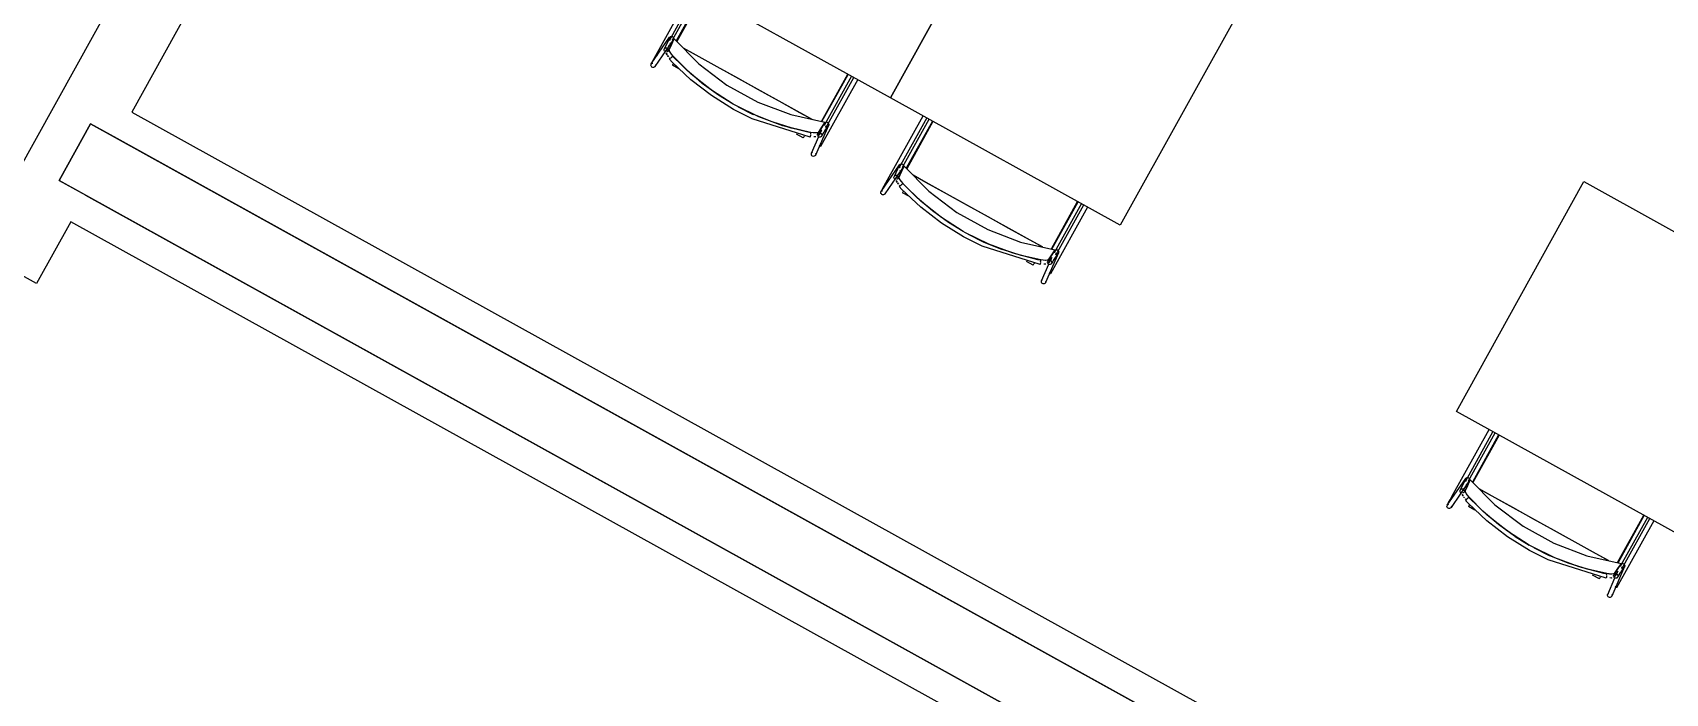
# Model space of a CAD drawing. Header units: metres. Extents: x 3.2 to 22.3, y 0.7 to 22.8.
# Drawn here: x 5.379 to 6.968, y 10.183 to 10.826 of the extents above; entities that cross this region are included whole.
import ezdxf

# ---------------------------------------------------------------- set-up
doc = ezdxf.new("R2010")
doc.units = ezdxf.units.M
doc.layers.add('ARREDI', color=9, linetype='Continuous')
doc.layers.add('PARETI_STRUTTURE', color=7, linetype='Continuous')

msp = doc.modelspace()

# ---------------------------------------------------------------- linework, layer by layer
at = {"layer": 'ARREDI'}
for points in [[(6.1139, 11.111), (6.3378, 10.9869), (6.2137, 10.763), (5.9898, 10.8871)], [(6.3378, 10.9869), (6.5616, 10.8628), (6.4375, 10.6389), (6.2137, 10.763)], [(6.1501, 10.7391), (6.1497, 10.7361)], [(6.8888, 10.6814), (7.1126, 10.5573), (6.9885, 10.3335), (6.7647, 10.4576)], [(6.3739, 10.615), (6.3735, 10.612)], [(6.9249, 10.3096), (6.9245, 10.3066)]]:
    msp.add_lwpolyline(points, close=True, dxfattribs=at)
for points in [[(6.0309, 10.8644), (6.0054, 10.8184)], [(5.9995, 10.8188), (5.9989, 10.8193), (5.9986, 10.82), (5.9984, 10.8207), (5.9986, 10.8214), (5.9988, 10.8219), (5.9988, 10.8219), (5.999, 10.8221), (5.9996, 10.8225), (6.0003, 10.8228)], [(6.0003, 10.8228), (6.001, 10.8228), (6.0017, 10.8225), (6.0023, 10.822), (6.0026, 10.8213), (6.0028, 10.8206), (6.0027, 10.8203)], [(5.9951, 10.8075), (5.9944, 10.8077), (5.9939, 10.8082), (5.9935, 10.8089), (5.9934, 10.8096), (5.9934, 10.8096), (5.9935, 10.8103), (5.9936, 10.8104), (5.9939, 10.8109), (5.9945, 10.8114), (5.9952, 10.8116)], [(5.9952, 10.8116), (5.9959, 10.8116), (5.9966, 10.8113), (5.9972, 10.8108), (5.9976, 10.8102), (5.9977, 10.8095), (5.9977, 10.8095), (5.9976, 10.8088), (5.9975, 10.8086), (5.9972, 10.8081), (5.9966, 10.8077), (5.9959, 10.8074)], [(5.9956, 10.8063), (5.9964, 10.8048)], [(5.9963, 10.8049), (5.9956, 10.8063)], [(5.9961, 10.8087), (5.9979, 10.8126), (5.9986, 10.8141)], [(6.0022, 10.8035), (6.0006, 10.8054), (5.9993, 10.8073), (5.9986, 10.8088), (5.9984, 10.8097), (6.0009, 10.8151), (6.0033, 10.8205), (6.0273, 10.7961), (6.0547, 10.7754), (6.0846, 10.7588), (6.1167, 10.7466), (6.15, 10.7391), (6.1468, 10.7342), (6.1435, 10.7293)], [(6.0022, 10.8035), (6.0006, 10.8055), (5.9993, 10.8074), (5.9985, 10.8088), (5.9984, 10.8097)], [(5.9996, 10.8164), (5.9992, 10.8155)], [(6.0031, 10.8203), (6.0015, 10.819)], [(6.012, 10.8116), (6.0245, 10.8047), (6.0447, 10.7935), (6.0649, 10.7823), (6.0851, 10.7711), (6.1045, 10.7604)], [(6.012, 10.8116), (6.1379, 10.7418)], [(5.9831, 10.7925), (5.9824, 10.7926), (5.9817, 10.7928), (5.9811, 10.7933), (5.9808, 10.794), (5.9806, 10.7947), (5.9808, 10.7955), (5.981, 10.7959), (5.981, 10.7959), (5.9812, 10.7961), (5.9818, 10.7966), (5.9825, 10.7968)], [(5.985, 10.7946), (5.9848, 10.7939), (5.9846, 10.7935), (5.9846, 10.7934), (5.9844, 10.7932), (5.9839, 10.7928), (5.9831, 10.7925)], [(5.9855, 10.8043), (5.9855, 10.8043), (5.9855, 10.8043), (5.9858, 10.8041), (5.9862, 10.8039)], [(5.9868, 10.8036), (5.9863, 10.8039)], [(5.9969, 10.8041), (5.9977, 10.8029)], [(5.9976, 10.803), (5.9969, 10.8041)], [(5.9985, 10.8019), (5.9992, 10.8011)], [(6.0008, 10.8025), (6.0003, 10.802), (5.9997, 10.8015), (5.9992, 10.8011), (5.9988, 10.8008), (5.9986, 10.8006)], [(5.9986, 10.8006), (5.9986, 10.8006)], [(6.0008, 10.8025), (6.0013, 10.803), (6.0016, 10.8033), (6.0018, 10.8034)], [(6.0027, 10.7965), (6.0023, 10.7959), (6.002, 10.7953), (6.0018, 10.7949), (6.0017, 10.7947)], [(6.0608, 10.7569), (6.0465, 10.7656), (6.0307, 10.777), (6.0159, 10.7897), (6.0022, 10.8035)], [(6.0608, 10.7569), (6.0465, 10.7656), (6.0308, 10.777), (6.016, 10.7896), (6.0023, 10.8034)], [(6.1471, 10.7398), (6.1727, 10.7858)], [(6.1053, 10.7599), (6.1254, 10.7488), (6.1379, 10.7418)], [(6.0802, 10.7469), (6.0657, 10.7542)], [(6.0657, 10.7542), (6.0803, 10.7468)], [(6.1361, 10.7293), (6.1172, 10.7336), (6.0986, 10.7394), (6.0808, 10.7466)], [(6.1363, 10.7292), (6.1173, 10.7335), (6.0987, 10.7394), (6.0809, 10.7466)], [(6.136, 10.7268), (6.1359, 10.7261), (6.1358, 10.7254), (6.1357, 10.7249), (6.1357, 10.7246), (6.1357, 10.7246), (6.1357, 10.7246), (6.1357, 10.7248)], [(6.1362, 10.7275), (6.1363, 10.7281), (6.1363, 10.7286), (6.1364, 10.7288)], [(6.1435, 10.7293), (6.1427, 10.7289), (6.141, 10.7288), (6.1387, 10.7289), (6.1363, 10.7292)], [(6.1435, 10.7293), (6.1427, 10.7289), (6.1411, 10.7288), (6.1388, 10.7289), (6.1363, 10.7292)], [(6.1427, 10.7267), (6.1428, 10.7274), (6.1431, 10.7279), (6.1432, 10.7281), (6.1437, 10.7286), (6.1437, 10.7286), (6.1444, 10.7288), (6.1451, 10.7289), (6.1458, 10.7286), (6.1464, 10.7282), (6.1468, 10.7276)], [(6.147, 10.7316), (6.1462, 10.7304), (6.1429, 10.7254)], [(6.1468, 10.7275), (6.147, 10.7268), (6.1469, 10.7261), (6.1467, 10.7256), (6.1466, 10.7254), (6.1461, 10.725), (6.1461, 10.7249), (6.1454, 10.7247), (6.1447, 10.7246), (6.1439, 10.7249), (6.1433, 10.7253)], [(6.1499, 10.7382), (6.1504, 10.7387), (6.1511, 10.739), (6.1519, 10.7391), (6.1526, 10.7389), (6.1532, 10.7384), (6.1536, 10.7378)], [(6.1536, 10.7378), (6.1538, 10.737), (6.1537, 10.7363), (6.1536, 10.7361), (6.1536, 10.7361), (6.1533, 10.7356), (6.1528, 10.7351), (6.1521, 10.7348), (6.1514, 10.7348), (6.1506, 10.735)], [(6.2547, 10.7403), (6.2292, 10.6943)], [(6.129, 10.7241), (6.1291, 10.7243), (6.1294, 10.7247), (6.1297, 10.7253), (6.1301, 10.7259)], [(6.1413, 10.725), (6.1404, 10.725), (6.1392, 10.725)], [(6.1405, 10.7249), (6.1392, 10.725)], [(6.145, 10.7159), (6.1444, 10.7162)], [(6.1457, 10.7155), (6.1455, 10.7156), (6.145, 10.7159)], [(6.1458, 10.7155), (6.1458, 10.7155)], [(6.137, 10.7072), (6.1369, 10.708), (6.137, 10.7087), (6.137, 10.7089), (6.137, 10.7089), (6.1373, 10.7094), (6.1378, 10.7099)], [(6.141, 10.7089), (6.1412, 10.7082), (6.1411, 10.7074), (6.141, 10.7072), (6.141, 10.7072), (6.1408, 10.7068), (6.1402, 10.7063), (6.1395, 10.706), (6.1388, 10.7059), (6.138, 10.7062), (6.1374, 10.7066), (6.137, 10.7072)], [(6.2233, 10.6947), (6.2228, 10.6952), (6.2224, 10.6959), (6.2223, 10.6966), (6.2224, 10.6973), (6.2227, 10.6978), (6.2227, 10.6978), (6.2228, 10.698), (6.2234, 10.6984), (6.2241, 10.6987)], [(6.2261, 10.6795), (6.2245, 10.6813), (6.2232, 10.6832), (6.2224, 10.6847), (6.2223, 10.6856), (6.2247, 10.691), (6.2271, 10.6964), (6.2512, 10.672), (6.2785, 10.6513), (6.3085, 10.6347), (6.3405, 10.6225), (6.3739, 10.615), (6.3706, 10.6101), (6.3673, 10.6052)], [(6.2241, 10.6987), (6.2249, 10.6987), (6.2256, 10.6984), (6.2261, 10.6979), (6.2265, 10.6972), (6.2266, 10.6965), (6.2265, 10.6958)], [(6.2271, 10.6964), (6.2254, 10.6949)], [(6.2094, 10.6802), (6.2093, 10.6802), (6.2094, 10.6802), (6.2096, 10.6801), (6.2101, 10.6798)], [(6.2107, 10.6795), (6.2101, 10.6798)], [(6.219, 10.6834), (6.2183, 10.6836), (6.2177, 10.6841), (6.2173, 10.6848), (6.2172, 10.6855), (6.2172, 10.6856), (6.2174, 10.6862), (6.2174, 10.6863), (6.2177, 10.6868), (6.2183, 10.6873), (6.219, 10.6875)], [(6.219, 10.6875), (6.2198, 10.6875), (6.2205, 10.6873), (6.221, 10.6868), (6.2214, 10.6861), (6.2215, 10.6854), (6.2215, 10.6854), (6.2214, 10.6847), (6.2213, 10.6845), (6.221, 10.6841), (6.2204, 10.6836), (6.2197, 10.6834)], [(6.2202, 10.6808), (6.2194, 10.6823)], [(6.2194, 10.6822), (6.2202, 10.6807)], [(6.22, 10.6846), (6.2217, 10.6885), (6.2224, 10.69)], [(6.2207, 10.68), (6.2215, 10.6788)], [(6.2214, 10.6789), (6.2207, 10.68)], [(6.2261, 10.6795), (6.2244, 10.6814), (6.2231, 10.6833), (6.2224, 10.6847), (6.2223, 10.6856)], [(6.2234, 10.6923), (6.223, 10.6915)], [(6.2246, 10.6785), (6.2251, 10.6789), (6.2255, 10.6792), (6.2256, 10.6793)], [(6.2846, 10.6328), (6.2704, 10.6415), (6.2546, 10.6529), (6.2398, 10.6656), (6.226, 10.6795)], [(6.2846, 10.6328), (6.2704, 10.6415), (6.2546, 10.6529), (6.2398, 10.6655), (6.2262, 10.6793)], [(6.3618, 10.6177), (6.3492, 10.6247), (6.3291, 10.6358), (6.3089, 10.647), (6.2887, 10.6582), (6.2685, 10.6694), (6.2484, 10.6806), (6.2359, 10.6875)], [(6.2359, 10.6875), (6.3618, 10.6177)], [(6.207, 10.6685), (6.2062, 10.6685), (6.2055, 10.6688), (6.205, 10.6693), (6.2046, 10.6699), (6.2045, 10.6706), (6.2046, 10.6714), (6.2049, 10.6718), (6.2049, 10.6718), (6.205, 10.672), (6.2056, 10.6725), (6.2063, 10.6727)], [(6.2088, 10.6705), (6.2087, 10.6698), (6.2084, 10.6694), (6.2084, 10.6694), (6.2083, 10.6692), (6.2077, 10.6687), (6.207, 10.6685)], [(6.2224, 10.6779), (6.2231, 10.677)], [(6.2224, 10.6765), (6.2224, 10.6765)], [(6.2246, 10.6785), (6.2241, 10.678), (6.2235, 10.6775), (6.2227, 10.6767), (6.2225, 10.6765)], [(6.2265, 10.6725), (6.2262, 10.6718), (6.2259, 10.6712), (6.2256, 10.6708), (6.2255, 10.6706)], [(6.371, 10.6157), (6.3965, 10.6617)], [(6.3041, 10.6228), (6.2895, 10.6301)], [(6.2895, 10.6301), (6.3041, 10.6228)], [(6.3224, 10.6153), (6.3047, 10.6225)], [(6.3047, 10.6225), (6.3225, 10.6153)], [(6.3599, 10.6052), (6.341, 10.6095), (6.3229, 10.6152)], [(6.3601, 10.6051), (6.3411, 10.6095), (6.3229, 10.6152)], [(6.3529, 10.6), (6.353, 10.6002), (6.3532, 10.6006), (6.3535, 10.6012), (6.3539, 10.6018)], [(6.3599, 10.6027), (6.3597, 10.602), (6.3596, 10.6013), (6.3595, 10.6008), (6.3595, 10.6005), (6.3595, 10.6005), (6.3595, 10.6005), (6.3595, 10.6007)], [(6.36, 10.6034), (6.3601, 10.6041), (6.3602, 10.6045), (6.3602, 10.6047)], [(6.3673, 10.6052), (6.3665, 10.6048), (6.3648, 10.6047), (6.3625, 10.6048), (6.3601, 10.6052)], [(6.3673, 10.6052), (6.3665, 10.6048), (6.3649, 10.6047), (6.3626, 10.6048), (6.3601, 10.6051)], [(6.3652, 10.6009), (6.3643, 10.6009), (6.363, 10.6009)], [(6.3644, 10.6009), (6.363, 10.6009)], [(6.3666, 10.6026), (6.3667, 10.6033), (6.3669, 10.6038), (6.367, 10.604), (6.3675, 10.6045), (6.3675, 10.6045), (6.3682, 10.6047), (6.3689, 10.6048), (6.3697, 10.6046), (6.3703, 10.6041), (6.3707, 10.6035)], [(6.3709, 10.6075), (6.3701, 10.6063), (6.3668, 10.6014)], [(6.3707, 10.6035), (6.3709, 10.6027), (6.3708, 10.602), (6.3705, 10.6015), (6.3704, 10.6013), (6.37, 10.6009), (6.3699, 10.6009), (6.3692, 10.6006), (6.3685, 10.6005), (6.3678, 10.6008), (6.3672, 10.6012)], [(6.3737, 10.6141), (6.3743, 10.6147), (6.375, 10.6149), (6.3757, 10.615), (6.3764, 10.6148), (6.377, 10.6143), (6.3774, 10.6137)], [(6.3774, 10.6137), (6.3776, 10.613), (6.3775, 10.6122), (6.3774, 10.612), (6.3774, 10.612), (6.3772, 10.6116), (6.3766, 10.611), (6.3759, 10.6108), (6.3752, 10.6107), (6.3745, 10.6109)], [(6.3609, 10.5832), (6.3607, 10.5839), (6.3608, 10.5846), (6.3609, 10.5848), (6.3609, 10.5849), (6.3611, 10.5853), (6.3617, 10.5858)], [(6.3648, 10.5848), (6.365, 10.5841), (6.3649, 10.5834), (6.3648, 10.5831), (6.3648, 10.5831), (6.3646, 10.5827), (6.3641, 10.5822), (6.3634, 10.5819), (6.3626, 10.5819), (6.3619, 10.5821), (6.3613, 10.5825), (6.3609, 10.5831)], [(6.3689, 10.5918), (6.3683, 10.5921)], [(6.3696, 10.5914), (6.3693, 10.5916), (6.3689, 10.5918)], [(6.3696, 10.5914), (6.3696, 10.5914)], [(6.8057, 10.4348), (6.7802, 10.3888)], [(6.7743, 10.3893), (6.7738, 10.3898), (6.7734, 10.3904), (6.7733, 10.3912), (6.7734, 10.3919), (6.7737, 10.3923), (6.7737, 10.3924), (6.7738, 10.3925), (6.7744, 10.393), (6.7751, 10.3932)], [(6.7751, 10.3932), (6.7758, 10.3932), (6.7765, 10.393), (6.7771, 10.3925), (6.7775, 10.3918), (6.7776, 10.3911), (6.7775, 10.3903)], [(6.77, 10.3779), (6.7693, 10.3782), (6.7687, 10.3787), (6.7683, 10.3793), (6.7682, 10.3801), (6.7682, 10.3801), (6.7683, 10.3808), (6.7684, 10.3809), (6.7687, 10.3814), (6.7693, 10.3819), (6.77, 10.3821)], [(6.77, 10.3821), (6.7708, 10.3821), (6.7715, 10.3818), (6.772, 10.3813), (6.7724, 10.3807), (6.7725, 10.38), (6.7725, 10.38), (6.7724, 10.3792), (6.7723, 10.3791), (6.772, 10.3786), (6.7714, 10.3782), (6.7707, 10.3779)], [(6.7734, 10.3846), (6.7727, 10.3831), (6.7713, 10.3799)], [(6.7771, 10.374), (6.7755, 10.3759), (6.7742, 10.3778), (6.7734, 10.3793), (6.7733, 10.3801), (6.7757, 10.3856), (6.7781, 10.3909), (6.8022, 10.3666), (6.8295, 10.3459), (6.8595, 10.3293), (6.8915, 10.3171), (6.9249, 10.3096), (6.9216, 10.3047), (6.9183, 10.2998)], [(6.777, 10.374), (6.7754, 10.376), (6.7741, 10.3778), (6.7734, 10.3793), (6.7733, 10.3802)], [(6.7744, 10.3869), (6.774, 10.386)], [(6.7781, 10.3909), (6.7763, 10.3895)], [(6.9128, 10.3123), (6.9002, 10.3193), (6.8801, 10.3304), (6.8599, 10.3416), (6.8397, 10.3528), (6.8195, 10.364), (6.7994, 10.3752), (6.7868, 10.3821)], [(6.7869, 10.3821), (6.9127, 10.3123)], [(6.758, 10.363), (6.7572, 10.363), (6.7565, 10.3633), (6.756, 10.3638), (6.7556, 10.3645), (6.7555, 10.3652), (6.7556, 10.3659), (6.7559, 10.3664), (6.7559, 10.3664), (6.756, 10.3666), (6.7566, 10.367), (6.7573, 10.3673)], [(6.7597, 10.3654), (6.7598, 10.3651), (6.7597, 10.3644), (6.7594, 10.3639), (6.7593, 10.3637), (6.7587, 10.3633), (6.758, 10.363)], [(6.7603, 10.3748), (6.7603, 10.3748), (6.7604, 10.3748), (6.7606, 10.3746), (6.7611, 10.3744)], [(6.7617, 10.3741), (6.7611, 10.3744)], [(6.7704, 10.3768), (6.7712, 10.3753)], [(6.7712, 10.3753), (6.7704, 10.3768)], [(6.7717, 10.3745), (6.7725, 10.3734)], [(6.7724, 10.3735), (6.7717, 10.3745)], [(6.7733, 10.3724), (6.774, 10.3716)], [(6.7734, 10.371), (6.7734, 10.371)], [(6.7756, 10.373), (6.7751, 10.3725), (6.7745, 10.372), (6.7737, 10.3712), (6.7735, 10.3711)], [(6.7756, 10.373), (6.7761, 10.3734), (6.7765, 10.3738), (6.7766, 10.3739)], [(6.7775, 10.367), (6.7772, 10.3664), (6.7768, 10.3658), (6.7766, 10.3654), (6.7765, 10.3651)], [(6.8213, 10.3361), (6.8056, 10.3475), (6.7908, 10.3602), (6.777, 10.374)], [(6.8214, 10.336), (6.8056, 10.3475), (6.7908, 10.3601), (6.7771, 10.3739)], [(6.922, 10.3102), (6.9475, 10.3562)], [(6.8356, 10.3274), (6.8217, 10.3359)], [(6.8217, 10.3359), (6.8356, 10.3274)], [(6.8551, 10.3173), (6.8405, 10.3247)], [(6.8405, 10.3247), (6.8551, 10.3173)], [(6.9109, 10.2997), (6.892, 10.304), (6.8734, 10.3099), (6.8557, 10.3171)], [(6.9111, 10.2997), (6.8921, 10.304), (6.8735, 10.3098), (6.8557, 10.3171)], [(6.911, 10.298), (6.9111, 10.2986), (6.9112, 10.2991), (6.9112, 10.2993)], [(6.9183, 10.2998), (6.9175, 10.2994), (6.9158, 10.2993), (6.9135, 10.2994), (6.9111, 10.2997)], [(6.9183, 10.2998), (6.9175, 10.2994), (6.9159, 10.2992), (6.9136, 10.2993), (6.9111, 10.2997)], [(6.9176, 10.2971), (6.9177, 10.2979), (6.9179, 10.2984), (6.918, 10.2985), (6.9185, 10.299), (6.9185, 10.299), (6.9192, 10.2993), (6.9199, 10.2993), (6.9206, 10.2991), (6.9213, 10.2987), (6.9217, 10.298)], [(6.9219, 10.302), (6.9211, 10.3008), (6.9177, 10.2959)], [(6.9217, 10.298), (6.9218, 10.2973), (6.9218, 10.2966), (6.9215, 10.296), (6.9214, 10.2959), (6.9209, 10.2954), (6.9209, 10.2954), (6.9202, 10.2951), (6.9195, 10.2951), (6.9188, 10.2953), (6.9182, 10.2958)], [(6.9247, 10.3087), (6.9252, 10.3092), (6.9259, 10.3095), (6.9267, 10.3095), (6.9274, 10.3093), (6.928, 10.3089), (6.9284, 10.3082)], [(6.9284, 10.3082), (6.9286, 10.3075), (6.9285, 10.3068), (6.9284, 10.3066), (6.9284, 10.3065), (6.9282, 10.3061), (6.9276, 10.3056), (6.9269, 10.3053), (6.9262, 10.3053), (6.9255, 10.3055)], [(6.9039, 10.2945), (6.904, 10.2948), (6.9042, 10.2952), (6.9045, 10.2958), (6.9049, 10.2964)], [(6.9109, 10.2973), (6.9107, 10.2965), (6.9106, 10.2959), (6.9105, 10.2954), (6.9105, 10.2951), (6.9105, 10.2951), (6.9105, 10.2951), (6.9105, 10.2953)], [(6.9161, 10.2955), (6.9153, 10.2954), (6.914, 10.2955)], [(6.9153, 10.2954), (6.914, 10.2955)], [(6.9198, 10.2864), (6.9193, 10.2867)], [(6.9206, 10.286), (6.9203, 10.2861), (6.9199, 10.2864)], [(6.9206, 10.286), (6.9206, 10.2859)], [(6.9119, 10.2777), (6.9117, 10.2784), (6.9118, 10.2792), (6.9119, 10.2794), (6.9119, 10.2794), (6.9121, 10.2798), (6.9127, 10.2804)], [(6.9158, 10.2794), (6.916, 10.2787), (6.9159, 10.2779), (6.9158, 10.2777), (6.9158, 10.2777), (6.9156, 10.2773), (6.915, 10.2767), (6.9144, 10.2765), (6.9136, 10.2764), (6.9129, 10.2766), (6.9123, 10.2771), (6.9119, 10.2777)]]:
    msp.add_lwpolyline(points, dxfattribs=at)
at = {"layer": 'PARETI_STRUTTURE'}
for points in [[(3.2389, 6.8567), (11.0022, 20.8613)], [(5.5669, 10.9751), (5.5927, 10.9608), (5.4753, 10.749)], [(5.9855, 10.8043), (6.0216, 10.8695)], [(6.0254, 10.8674), (5.9983, 10.8185)], [(6.0016, 10.8194), (6.0276, 10.8662)], [(6.0314, 10.8641), (6.0058, 10.8179)], [(5.981, 10.7959), (5.9988, 10.8219)], [(6.0024, 10.8194), (5.9846, 10.7934)], [(5.9986, 10.8211), (5.9936, 10.8104)], [(5.997, 10.811), (5.9979, 10.8126)], [(6.0025, 10.8192), (6.0024, 10.8191), (6.0024, 10.819), (6.0023, 10.8189), (6.0023, 10.8187), (6.0022, 10.8186), (6.0022, 10.8185), (6.0021, 10.8184), (6.0021, 10.8183), (6.002, 10.8181), (6.0019, 10.818), (6.0019, 10.8179), (6.0018, 10.8178), (6.0018, 10.8177), (6.0017, 10.8175), (6.0017, 10.8174), (6.0016, 10.8173), (6.0015, 10.8172), (6.0015, 10.8171), (6.0014, 10.817), (6.0014, 10.8168), (6.0013, 10.8167), (6.0013, 10.8166), (6.0012, 10.8165), (6.0012, 10.8164), (6.0011, 10.8163), (6.001, 10.816), (6.0009, 10.8159), (6.0009, 10.8158), (6.0008, 10.8157), (6.0008, 10.8155), (6.0007, 10.8154), (6.0007, 10.8153), (6.0006, 10.8152), (6.0005, 10.8151), (6.0005, 10.8149), (6.0004, 10.8148), (6.0004, 10.8147), (6.0003, 10.8145), (6.0002, 10.8144), (6.0002, 10.8142), (6.0001, 10.8141), (6, 10.814), (6, 10.8139), (5.9999, 10.8138), (5.9999, 10.8136), (5.9998, 10.8135), (5.9998, 10.8134), (5.9997, 10.8133), (5.9996, 10.8132), (5.9995, 10.8129), (5.9995, 10.8128), (5.9994, 10.8127), (5.9994, 10.8126), (5.9993, 10.8124), (5.9993, 10.8123), (5.9992, 10.8122), (5.9991, 10.8121), (5.9991, 10.812), (5.999, 10.8119), (5.999, 10.8117), (5.9989, 10.8116), (5.9988, 10.8114), (5.9988, 10.8113), (5.9987, 10.8111), (5.9986, 10.811), (5.9986, 10.8109), (5.9985, 10.8108), (5.9985, 10.8107), (5.9984, 10.8106), (5.9983, 10.8104), (5.9983, 10.8103), (5.9982, 10.8102), (5.9982, 10.8101), (5.9981, 10.8098), (5.998, 10.8097), (5.998, 10.8096), (5.9979, 10.8095), (5.9978, 10.8094), (5.9978, 10.8093), (5.9977, 10.8091), (5.9977, 10.809), (5.9976, 10.8089), (5.9976, 10.8088), (5.9975, 10.8087), (5.9975, 10.8086)], [(5.9808, 10.7957), (5.9815, 10.7969), (5.9822, 10.7983), (5.9838, 10.8012), (5.9855, 10.8043)], [(6.0611, 10.7517), (6.0396, 10.7651), (6.0196, 10.7805), (6.0012, 10.7978), (5.9986, 10.8006)], [(6.0079, 10.7912), (6.0016, 10.7946)], [(6.0632, 10.7555), (6.0607, 10.7569), (6.0395, 10.7704), (6.0199, 10.786), (6.0018, 10.8034)], [(6.1819, 10.7807), (6.1458, 10.7155)], [(6.1466, 10.7399), (6.1722, 10.786)], [(6.1759, 10.7839), (6.1497, 10.7366)], [(6.1525, 10.7366), (6.1781, 10.7827)], [(5.4753, 10.749), (7.6662, 9.5345)], [(6.1356, 10.7246), (6.0792, 10.7426), (6.0611, 10.7517)], [(6.1364, 10.7288), (6.1335, 10.7294), (6.1092, 10.7358), (6.0857, 10.7445), (6.0632, 10.7555)], [(6.2093, 10.6802), (6.2455, 10.7454)], [(6.2493, 10.7433), (6.2221, 10.6944)], [(7.6214, 9.4536), (5.4046, 10.6824), (5.4352, 10.7375), (7.6519, 9.5087)], [(5.4352, 10.7375), (5.4046, 10.6824)], [(5.461, 10.7232), (5.4352, 10.7375)], [(6.129, 10.724), (6.1223, 10.7277)], [(6.1536, 10.7361), (6.141, 10.7072)], [(6.1494, 10.7378), (6.1431, 10.7279)], [(6.1448, 10.7267), (6.1466, 10.731)], [(6.1458, 10.7296), (6.1453, 10.7287)], [(6.1467, 10.7256), (6.1467, 10.7256), (6.1472, 10.7263), (6.1472, 10.7264), (6.1473, 10.7265), (6.1479, 10.7275), (6.148, 10.7276), (6.1485, 10.7284), (6.1486, 10.7285), (6.1487, 10.7286), (6.1493, 10.7296), (6.1494, 10.7297), (6.1498, 10.7305), (6.1499, 10.7306), (6.15, 10.7307), (6.1501, 10.7308), (6.1506, 10.7317), (6.1507, 10.7318), (6.1512, 10.7326), (6.1513, 10.7327), (6.1513, 10.7328), (6.1514, 10.7329), (6.152, 10.7339), (6.1521, 10.734), (6.1525, 10.7347), (6.1526, 10.7348), (6.1527, 10.7349), (6.1528, 10.735), (6.153, 10.7354), (6.1536, 10.7361)], [(6.1492, 10.7368), (6.1496, 10.7378)], [(6.151, 10.7338), (6.1524, 10.7364)], [(6.2255, 10.6953), (6.2514, 10.7421)], [(6.2552, 10.74), (6.2296, 10.6938)], [(7.6662, 9.5345), (7.6519, 9.5087), (5.461, 10.7232)], [(6.137, 10.7089), (6.1441, 10.7252)], [(6.2049, 10.6718), (6.2227, 10.6978)], [(6.2262, 10.6953), (6.2084, 10.6694)], [(6.2224, 10.697), (6.2174, 10.6864)], [(6.2263, 10.6951), (6.2263, 10.695), (6.2262, 10.6949), (6.2262, 10.6948), (6.2261, 10.6947), (6.2261, 10.6945), (6.226, 10.6944), (6.226, 10.6943), (6.2259, 10.6942), (6.2258, 10.6941), (6.2258, 10.6939), (6.2257, 10.6938), (6.2257, 10.6937), (6.2256, 10.6936), (6.2256, 10.6935), (6.2255, 10.6934), (6.2254, 10.6932), (6.2254, 10.6931), (6.2253, 10.693), (6.2253, 10.6929), (6.2252, 10.6928), (6.2252, 10.6926), (6.2251, 10.6925), (6.2251, 10.6924), (6.225, 10.6923), (6.2249, 10.6922), (6.2248, 10.6919), (6.2248, 10.6918), (6.2247, 10.6917), (6.2247, 10.6916), (6.2246, 10.6914), (6.2246, 10.6913), (6.2245, 10.6912), (6.2244, 10.6911), (6.2244, 10.691), (6.2243, 10.6909), (6.2243, 10.6907), (6.2242, 10.6906), (6.2241, 10.6904), (6.2241, 10.6903), (6.224, 10.6901), (6.2239, 10.69), (6.2239, 10.6899), (6.2238, 10.6898), (6.2238, 10.6897), (6.2237, 10.6896), (6.2236, 10.6894), (6.2236, 10.6893), (6.2235, 10.6892), (6.2235, 10.6891), (6.2234, 10.6888), (6.2233, 10.6887), (6.2233, 10.6886), (6.2232, 10.6885), (6.2231, 10.6884), (6.2231, 10.6883), (6.223, 10.6881), (6.223, 10.688), (6.2229, 10.6879), (6.2229, 10.6878), (6.2228, 10.6877), (6.2228, 10.6875), (6.2226, 10.6873), (6.2226, 10.6872), (6.2225, 10.6871), (6.2225, 10.6869), (6.2224, 10.6868), (6.2224, 10.6867), (6.2223, 10.6866), (6.2222, 10.6865), (6.2222, 10.6864), (6.2221, 10.6862), (6.222, 10.686), (6.222, 10.6859), (6.2219, 10.6858), (6.2219, 10.6856), (6.2218, 10.6855), (6.2217, 10.6854), (6.2217, 10.6853), (6.2216, 10.6852), (6.2216, 10.685), (6.2215, 10.6849), (6.2215, 10.6848), (6.2214, 10.6847), (6.2214, 10.6846), (6.2213, 10.6845)], [(5.4046, 10.6824), (5.4305, 10.6681)], [(6.2047, 10.6716), (6.2053, 10.6728), (6.206, 10.6742), (6.2076, 10.6771), (6.2093, 10.6802)], [(6.2208, 10.6869), (6.2217, 10.6885)], [(6.287, 10.6314), (6.2845, 10.6328), (6.2634, 10.6463), (6.2437, 10.6619), (6.2257, 10.6794)], [(5.4304, 10.6681), (7.6764, 9.4231)], [(6.2849, 10.6276), (6.2635, 10.641), (6.2434, 10.6564), (6.225, 10.6737), (6.2224, 10.6765)], [(6.2317, 10.6671), (6.2255, 10.6705)], [(6.4057, 10.6566), (6.3696, 10.5914)], [(6.3704, 10.6158), (6.396, 10.662)], [(6.3998, 10.6599), (6.3736, 10.6125)], [(6.3764, 10.6125), (6.402, 10.6587)], [(5.4161, 10.6423), (5.3827, 10.582), (5.3569, 10.5963), (5.1278, 10.1831)], [(7.7023, 9.4087), (7.688, 9.3829), (5.4161, 10.6423)], [(6.3602, 10.6048), (6.3573, 10.6053), (6.3331, 10.6117), (6.3096, 10.6204), (6.287, 10.6314)], [(6.3595, 10.6005), (6.303, 10.6185), (6.2849, 10.6276)], [(6.3528, 10.5999), (6.3462, 10.6036)], [(6.3609, 10.5848), (6.368, 10.6011)], [(6.3774, 10.612), (6.3648, 10.5831)], [(6.3732, 10.6137), (6.3669, 10.6038)], [(6.3686, 10.6026), (6.3705, 10.6069)], [(6.3697, 10.6055), (6.3692, 10.6046)], [(6.3705, 10.6015), (6.3706, 10.6015), (6.371, 10.6022), (6.3711, 10.6023), (6.3717, 10.6033), (6.3718, 10.6034), (6.3723, 10.6043), (6.3724, 10.6044), (6.3725, 10.6045), (6.373, 10.6054), (6.3731, 10.6055), (6.3737, 10.6064), (6.3738, 10.6065), (6.3738, 10.6066), (6.3745, 10.6076), (6.3745, 10.6077), (6.375, 10.6085), (6.3751, 10.6086), (6.3752, 10.6087), (6.3753, 10.6088), (6.3758, 10.6097), (6.3759, 10.6098), (6.3764, 10.6106), (6.3765, 10.6107), (6.3765, 10.6108), (6.3766, 10.6109), (6.3769, 10.6114), (6.3774, 10.612)], [(6.373, 10.6127), (6.3735, 10.6137)], [(6.3748, 10.6097), (6.3763, 10.6123)], [(6.7603, 10.3748), (6.7965, 10.44)], [(6.8002, 10.4379), (6.7731, 10.3889)], [(6.7765, 10.3899), (6.8024, 10.4367)], [(6.8062, 10.4346), (6.7806, 10.3884)], [(6.7558, 10.3664), (6.7737, 10.3923)], [(6.7772, 10.3899), (6.7594, 10.3639)], [(6.7734, 10.3916), (6.7684, 10.3809)], [(6.7718, 10.3814), (6.7727, 10.3831)], [(6.7773, 10.3897), (6.7773, 10.3896), (6.7772, 10.3895), (6.7772, 10.3893), (6.7771, 10.3892), (6.7771, 10.3891), (6.777, 10.389), (6.7769, 10.3889), (6.7769, 10.3887), (6.7768, 10.3886), (6.7768, 10.3885), (6.7767, 10.3884), (6.7767, 10.3883), (6.7766, 10.3881), (6.7765, 10.388), (6.7765, 10.3879), (6.7764, 10.3878), (6.7764, 10.3877), (6.7763, 10.3876), (6.7763, 10.3874), (6.7762, 10.3873), (6.7762, 10.3872), (6.7761, 10.3871), (6.776, 10.387), (6.776, 10.3868), (6.7759, 10.3867), (6.7758, 10.3865), (6.7758, 10.3864), (6.7757, 10.3862), (6.7757, 10.3861), (6.7756, 10.386), (6.7755, 10.3859), (6.7755, 10.3858), (6.7754, 10.3857), (6.7754, 10.3855), (6.7753, 10.3854), (6.7753, 10.3853), (6.7752, 10.3852), (6.7751, 10.3849), (6.775, 10.3848), (6.775, 10.3847), (6.7749, 10.3846), (6.7749, 10.3845), (6.7748, 10.3844), (6.7748, 10.3842), (6.7747, 10.3841), (6.7746, 10.384), (6.7746, 10.3839), (6.7745, 10.3838), (6.7745, 10.3836), (6.7744, 10.3834), (6.7743, 10.3833), (6.7743, 10.3832), (6.7742, 10.3831), (6.7741, 10.3829), (6.7741, 10.3828), (6.774, 10.3827), (6.774, 10.3826), (6.7739, 10.3825), (6.7739, 10.3823), (6.7738, 10.3821), (6.7737, 10.382), (6.7736, 10.3819), (6.7736, 10.3817), (6.7735, 10.3816), (6.7735, 10.3815), (6.7734, 10.3814), (6.7733, 10.3813), (6.7733, 10.3811), (6.7732, 10.381), (6.7732, 10.3809), (6.7731, 10.3808), (6.773, 10.3806), (6.773, 10.3804), (6.7729, 10.3803), (6.7728, 10.3802), (6.7728, 10.3801), (6.7727, 10.38), (6.7727, 10.3798), (6.7726, 10.3797), (6.7726, 10.3796), (6.7725, 10.3795), (6.7725, 10.3794), (6.7724, 10.3793), (6.7723, 10.3791), (6.7723, 10.3791)], [(6.7557, 10.3662), (6.7563, 10.3673), (6.757, 10.3688), (6.7586, 10.3716), (6.7603, 10.3748)], [(6.8359, 10.3222), (6.8145, 10.3356), (6.7944, 10.351), (6.776, 10.3683), (6.7734, 10.371)], [(6.7827, 10.3616), (6.7765, 10.3651)], [(6.838, 10.326), (6.8355, 10.3274), (6.8144, 10.3409), (6.7947, 10.3565), (6.7766, 10.3739)], [(6.9567, 10.3511), (6.9206, 10.2859)], [(6.9214, 10.3104), (6.947, 10.3565)], [(6.9508, 10.3544), (6.9245, 10.3071)], [(6.9273, 10.3071), (6.9529, 10.3532)], [(6.9105, 10.2951), (6.854, 10.3131), (6.8359, 10.3222)], [(6.9112, 10.2993), (6.9083, 10.2999), (6.8841, 10.3062), (6.8606, 10.315), (6.838, 10.326)], [(6.9038, 10.2945), (6.8972, 10.2982)], [(6.9284, 10.3065), (6.9158, 10.2777)], [(6.9242, 10.3083), (6.9179, 10.2984)], [(6.9196, 10.2972), (6.9215, 10.3014)], [(6.9207, 10.3001), (6.9202, 10.2992)], [(6.9215, 10.296), (6.9216, 10.2961), (6.922, 10.2968), (6.9221, 10.2969), (6.9227, 10.2979), (6.9228, 10.298), (6.9233, 10.2989), (6.9234, 10.299), (6.9235, 10.2991), (6.9241, 10.3001), (6.9242, 10.3002), (6.9247, 10.301), (6.9247, 10.3011), (6.9248, 10.3012), (6.9249, 10.3013), (6.9255, 10.3022), (6.9255, 10.3023), (6.926, 10.3031), (6.9261, 10.3032), (6.9262, 10.3033), (6.9262, 10.3034), (6.9269, 10.3044), (6.927, 10.3045), (6.9273, 10.3051), (6.9274, 10.3051), (6.9275, 10.3054), (6.9276, 10.3055), (6.9279, 10.3059), (6.9284, 10.3066)], [(6.924, 10.3073), (6.9245, 10.3083)], [(6.9258, 10.3043), (6.9272, 10.3069)], [(6.9119, 10.2794), (6.919, 10.2957)]]:
    msp.add_lwpolyline(points, dxfattribs=at)

doc.saveas('drawing.dxf')
